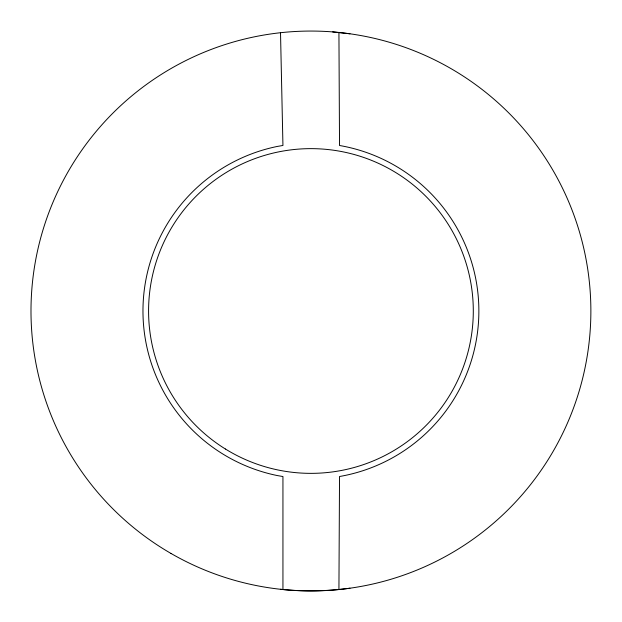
<?xml version="1.0" encoding="UTF-8"?>
<svg xmlns="http://www.w3.org/2000/svg" width="622" height="622" viewBox="0 0 622 622"><rect width="100%" height="100%" fill="white"/><g stroke="black" fill="none" stroke-linecap="round" stroke-linejoin="round"><path stroke-width="0.93" d="M338.928 589.407L339.526 476.506A167.963 167.963 0 0 0 339.526 145.494L338.928 32.593M349.984 588.194C326.97 591.32 303.622 591.685 280.514 589.275M332.677 31.909L349.984 33.806M280.514 32.725L282.94 145.47L277.202 146.458A167.963 167.963 0 0 0 277.202 475.542L282.94 476.53L282.94 589.462M170.964 553.432A279.931 279.931 0 0 0 590.869 311A279.931 279.931 0 0 0 170.964 68.568A279.931 279.931 0 0 0 170.964 553.432M225.421 449.014A162.365 162.365 0 0 0 473.218 316.046A162.365 162.365 0 0 0 234.167 167.932A162.365 162.365 0 0 0 225.421 449.014"/></g></svg>
